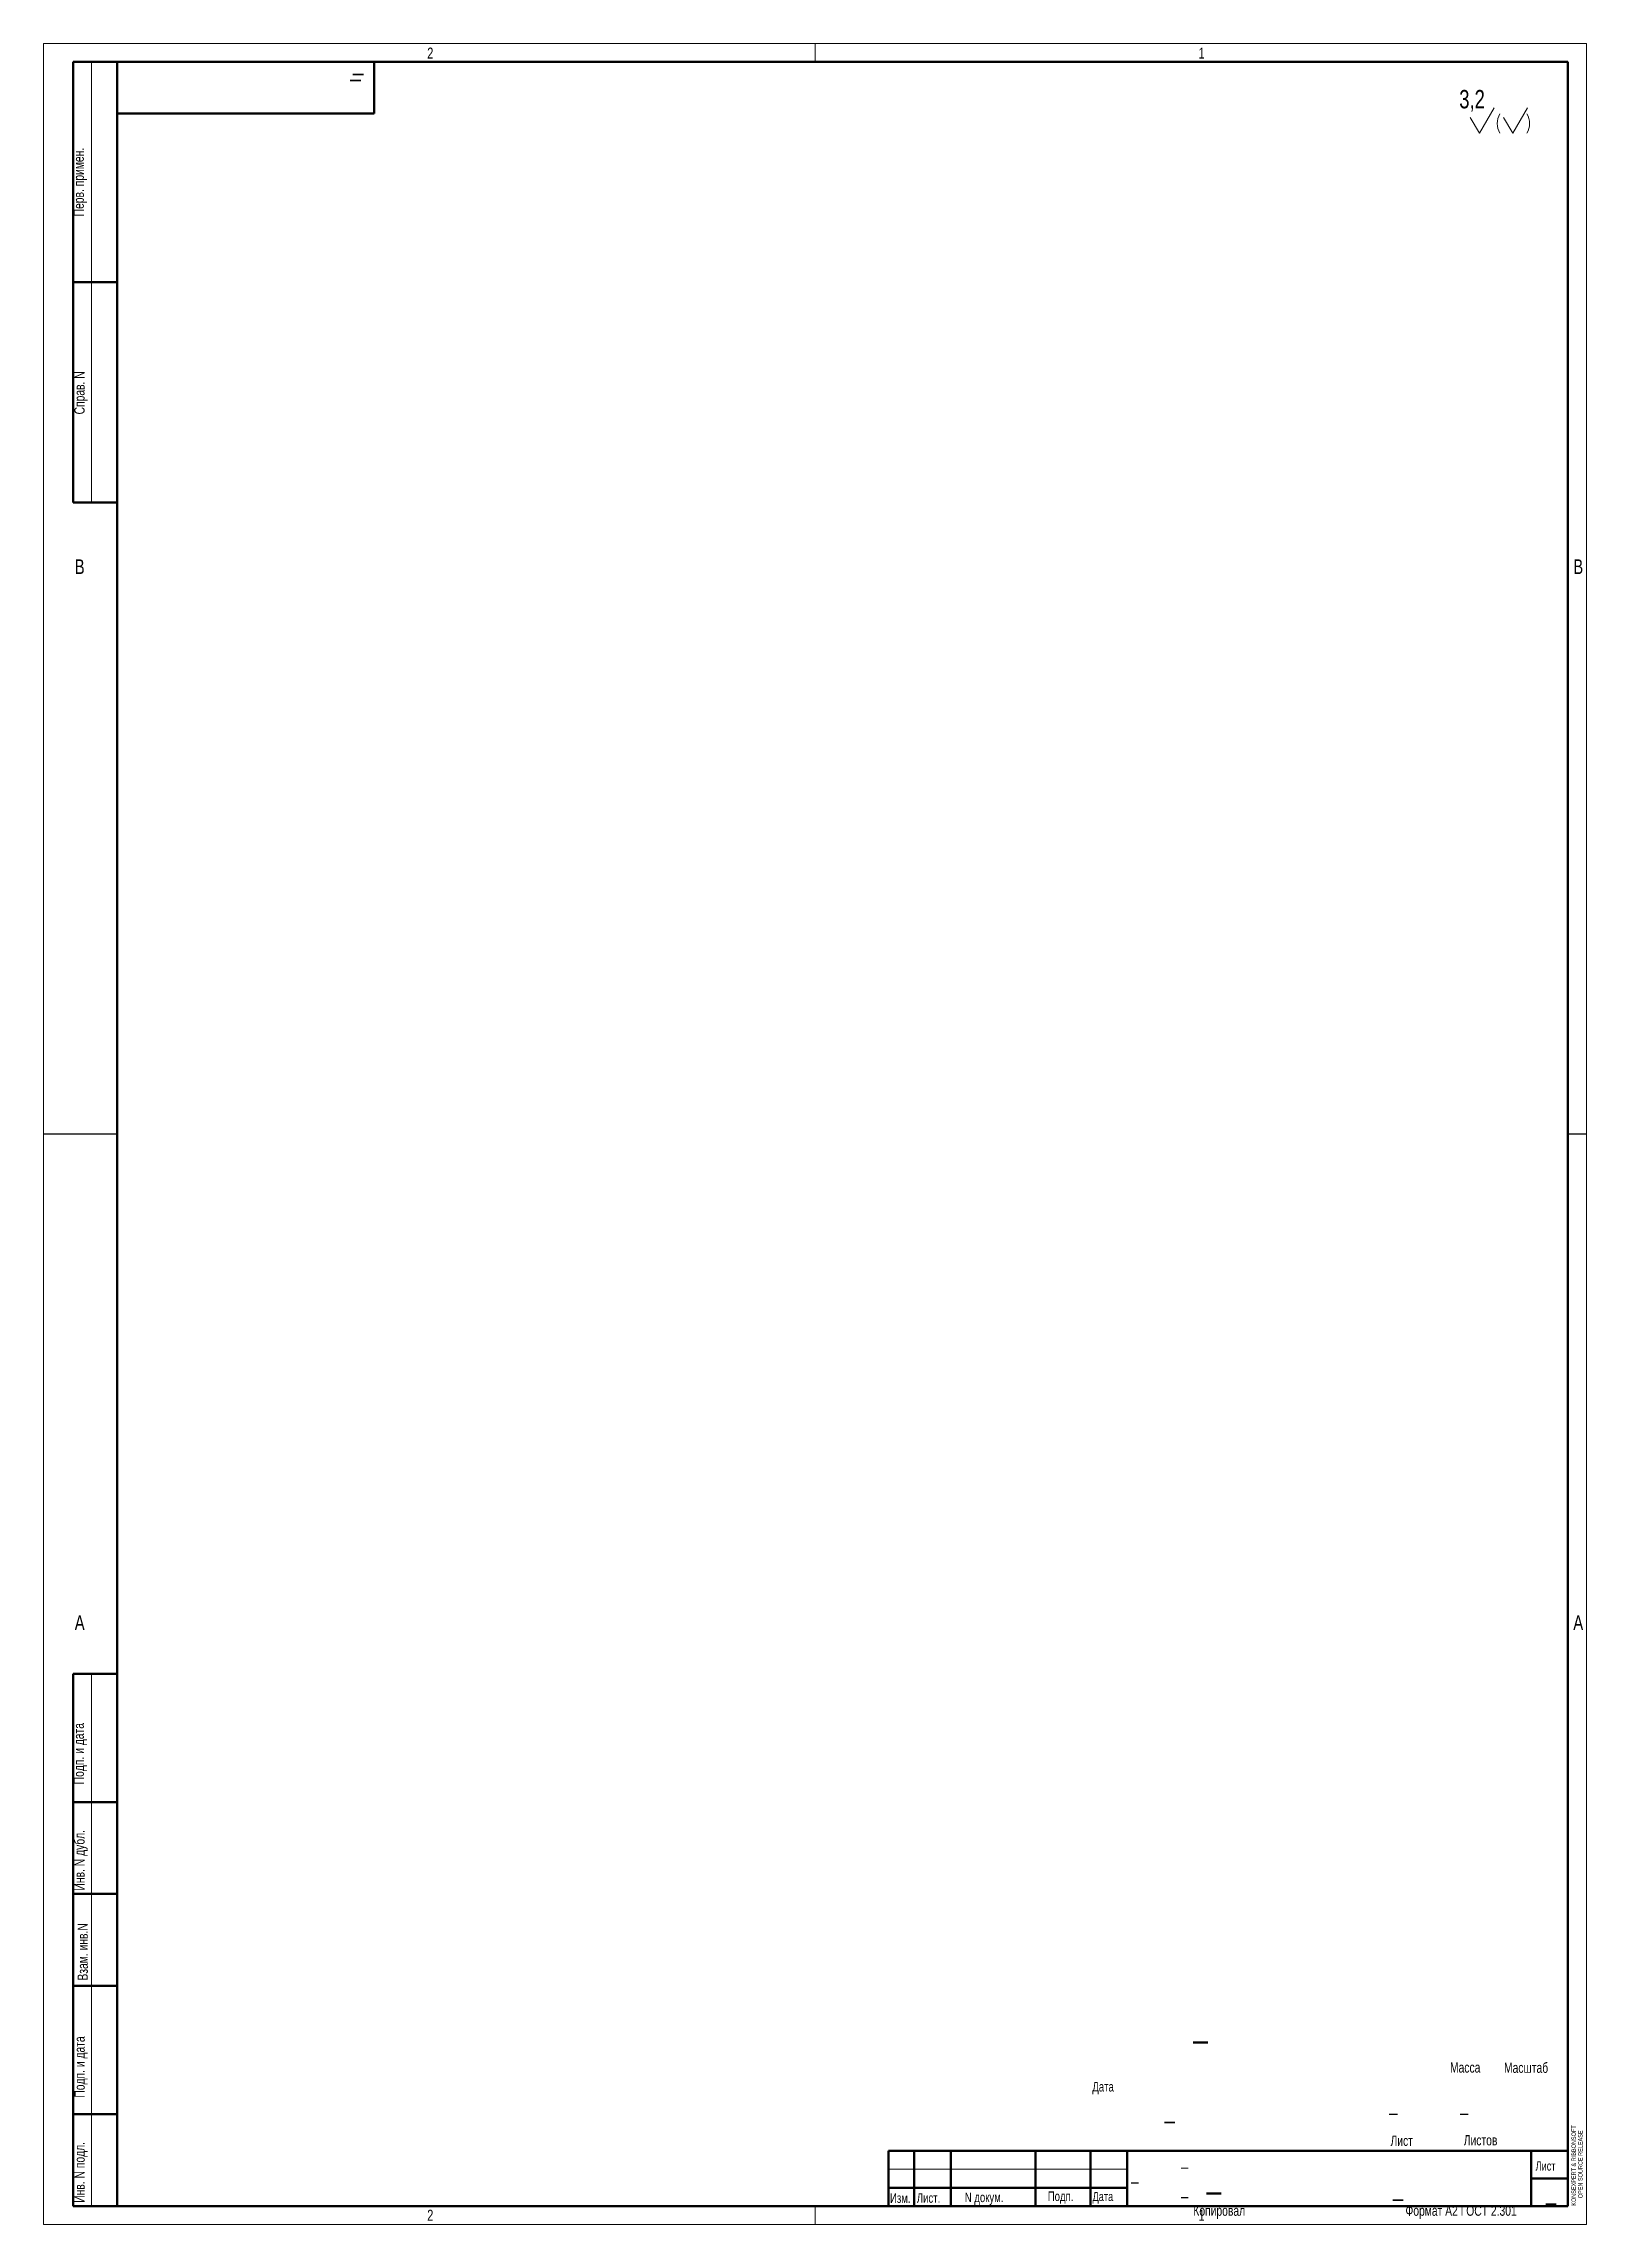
# Model space of a CAD drawing. Header units: millimetres. Extents: x 0 to 420, y 0 to 594.
import ezdxf

# ---------------------------------------------------------------- set-up
doc = ezdxf.new("R2010")
doc.units = ezdxf.units.MM
doc.layers.get('0').update_dxf_attribs({"linetype": 'CONTINUOUS'})
doc.styles.get("Standard").update_dxf_attribs({"font": 'txt', "width": 0.75})

msp = doc.modelspace()

# ---------------------------------------------------------------- linework, layer by layer
at = {"linetype": 'CONTINUOUS', "lineweight": 18}
for p, q in [((0, 0), (0, 594)), ((0, 594), (420, 594)), ((210, 589), (210, 594)), ((420, 594), (420, 0)), ((13, 469), (13, 589)), ((390.87, 569.58), (394.87, 576.51)), ((399.95, 569.58), (403.95, 576.51)), ((390.87, 569.58), (388.37, 573.91)), ((399.95, 569.58), (397.45, 573.91)), ((13, 5), (13, 150)), ((420, 0), (0, 0)), ((210, 0), (210, 5))]:
    msp.add_line(p, q, dxfattribs=at)
at = {"linetype": 'CONTINUOUS', "lineweight": 50}
for p, q in [((8, 469), (8, 589)), ((8, 589), (415, 589)), ((20, 5), (20, 589)), ((90, 575), (90, 589)), ((415, 589), (415, 5)), ((20, 575), (90, 575)), ((20, 529), (8, 529)), ((20, 469), (8, 469)), ((20, 150), (8, 150)), ((8, 5), (8, 150)), ((20, 115), (8, 115)), ((20, 90), (8, 90)), ((20, 65), (8, 65)), ((20, 30), (8, 30)), ((230, 20), (415, 20)), ((230, 5), (230, 20)), ((237, 5), (237, 20)), ((247, 5), (247, 20)), ((270, 5), (270, 20)), ((285, 5), (285, 20)), ((295, 5), (295, 20)), ((405, 5), (405, 20)), ((405, 12.5), (415, 12.5)), ((230, 10), (295, 10)), ((415, 5), (8, 5))]:
    msp.add_line(p, q, dxfattribs=at)
at = {"linetype": 'CONTINUOUS'}
for p, q in [((0, 297), (20, 297)), ((415, 297), (420, 297))]:
    msp.add_line(p, q, dxfattribs=at)
at = {"color": 0, "linetype": 'CONTINUOUS', "lineweight": 0}
msp.add_line((230, 15), (295, 15), dxfattribs=at)
at = {"linetype": 'CONTINUOUS', "lineweight": 18}
for centre, start, end in [((401.07, 572.23), 149.98986, 210.01014), ((399.19, 572.23), 329.98986, 30.01014)]:
    msp.add_arc(centre, 5.33, start, end, dxfattribs=at)

# ---------------------------------------------------------------- texts
at = {"width": 100, "attachment_point": 1}
for s, insert, char_height in [('2', (104.42, 592.91), 3), ('1', (314.42, 592.91), 3), ('B', (8.48, 453.52), 4), ('B', (416.45, 453.52), 4), ('A', (8.48, 165.92), 4), ('A', (416.45, 165.92), 4), ('2', (104.42, 3.99), 3), ('1', (314.42, 3.99), 3)]:
    msp.add_mtext(s, dxfattribs=dict(at, insert=insert, char_height=char_height))
at = {"linetype": 'CONTINUOUS', "lineweight": 18, "width": 100}
for s, insert, char_height, attachment_point, rotation in [('_', (86.29, 584.17), 5, 7, 180), ('_', (87.01, 585.8), 5, 7, 180), ('Перв.\\~примен.', (11.79, 546.95), 2.8, 7, 90), ('Справ.\\~N', (12, 493), 2.8, 7, 90), ('Подп.\\~и\\~дата', (11.76, 119.86), 2.8, 7, 90), ('Инв.\\~N\\~дубл.', (12, 90.93), 2.8, 7, 90), ('Взам.\\~инв.N', (9.23, 66.41), 2.8, 1, 90), ('Подп.\\~и\\~дата', (12, 34.52), 2.8, 7, 90), ('Инв.\\~N\\~подл.', (12, 5.88), 2.8, 7, 90), ('KONSEXPERT\\~&\\~RIBBONSOFT', (415.95, 5.07), 1.2, 1, 90), ('OPEN\\~SOURCE\\~RELEASE', (417.76, 7.12), 1.2, 1, 90)]:
    msp.add_mtext(s, dxfattribs=dict(at, insert=insert, char_height=char_height, attachment_point=attachment_point, rotation=rotation))
for s, insert, char_height, attachment_point in [('3,2', (385.39, 581.37), 5, 1), ('_', (313.04, 49.18), 7, 7), ('Масса', (382.88, 41.3), 2.8, 7), ('Масштаб', (397.58, 41.24), 2.8, 7), ('Дата', (285.5, 38.8), 2.6, 1), ('_', (366.37, 34.98), 4, 1), ('_', (385.63, 34.92), 4, 1), ('_', (305.14, 27.48), 5, 7), ('Лист', (366.68, 21.33), 2.8, 7), ('Листов', (386.62, 21.48), 2.8, 7), ('_', (309.66, 15.17), 3.5, 7), ('Лист', (406.16, 17.15), 2.5, 1), ('Изм.', (230.42, 8.47), 2.6, 1), ('Лист.', (237.72, 8.49), 2.6, 1), ('N\\~докум.', (250.77, 8.67), 2.6, 1), ('Подп.', (273.37, 8.96), 2.6, 1), ('Дата', (285.55, 8.86), 2.5, 1), ('_', (296.08, 11.1), 3.5, 7), ('_', (309.66, 7.13), 3.5, 7), ('_', (316.65, 8.05), 7, 7), ('_', (367.31, 12.84), 5, 1), ('Копировал', (313, 1.5), 2.8, 7), ('Формат\\~А2\\~ГОСТ\\~2.301', (370.75, 1.5), 2.8, 7), ('_', (409, 11.71), 5, 1)]:
    msp.add_mtext(s, dxfattribs=dict(at, insert=insert, char_height=char_height, attachment_point=attachment_point))

doc.saveas('drawing.dxf')
